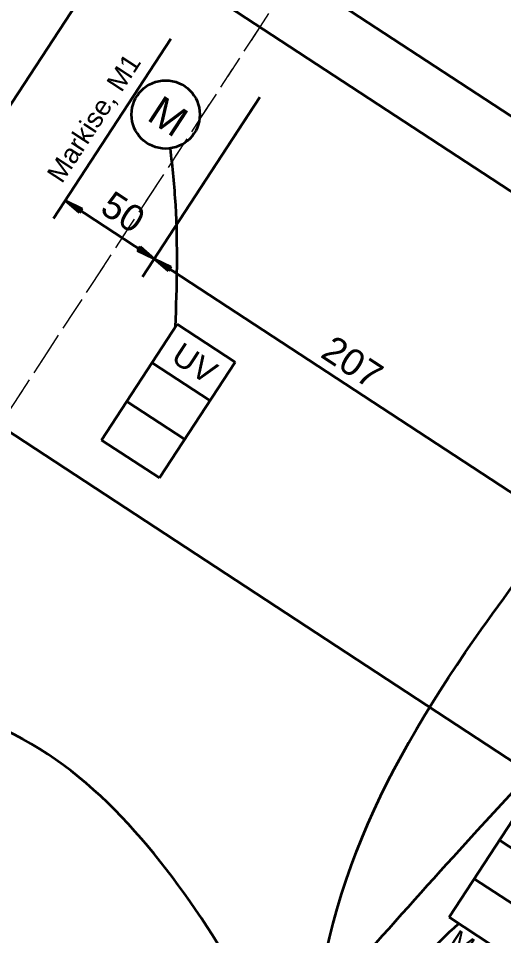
# Model space of a CAD drawing. Header units: metres. Extents: x 2696276 to 2696381, y 1245119 to 1245220.
# Drawn here: x 2696292.234 to 2696294.509, y 1245179.247 to 1245183.543 of the extents above; entities that cross this region are included whole.
import ezdxf
from ezdxf.lldxf.tags import DXFTag

# ---------------------------------------------------------------- set-up
doc = ezdxf.new("R2010")
doc.units = ezdxf.units.M
doc.linetypes.add('000_hbf_Strichpunkt 3_1_1mm Achsen', pattern=[0.25, 0.15, -0.05, 0, -0.05])
for name, color, linetype, lineweight, true_color in [('011_232.51_Lichtinstallationen allgemein_Deckenltg', 150, 'Continuous', 35, 0x0080ff), ('014_232.62_Storeninstallationen', 1, 'Continuous', 35, 0xff0000), ('014_232.62_Storeninstallationen_Deckenltg', 1, 'Continuous', 35, 0xff0000), ('035_236.3__UKV-Installationen_Bodenltg', 24, 'STRICHLINIE', 35, 0x993300), ('0_232.51_Lichtinstallationen allgemein_Deckenltg', 150, 'Continuous', 35, 0x0080ff)]:
    doc.layers.add(name, color=color, linetype=linetype, lineweight=lineweight, true_color=true_color)
doc.layers.add('1_M01_Achsen.V', color=7, linetype='Continuous')
doc.layers.add('X_Mass', color=7, linetype='Continuous', lineweight=35)
doc.layers.add('X_Mass_Sperrzonen', color=7, linetype='Continuous', lineweight=35)
doc.styles.get("Standard").update_dxf_attribs({"font": 'arial.ttf'})
tags = doc.linetypes.add('STRICHLINIE', pattern=[19.05, 12.7, -6.35]).pattern_tags.tags
tags[6:7] = [DXFTag(74, 4), DXFTag(75, 0), DXFTag(340, '0'), DXFTag(46, 0.0), DXFTag(50, 0.0), DXFTag(44, 0.0), DXFTag(45, 0.0)]
tags[4:5] = [DXFTag(74, 4), DXFTag(75, 0), DXFTag(340, '0'), DXFTag(46, 0.0), DXFTag(50, 0.0), DXFTag(44, 0.0), DXFTag(45, 0.0)]

# ---------------------------------------------------------------- blocks, each defined once
blk = doc.blocks.new('0_232.51_Lichtinstallationen allgemein_Deckenltg-A0S2JCCA73', base_point=(-795.14, 404.21))
at = {"color": 0, "linetype": 'ByBlock', "lineweight": -2, "ltscale": 0.35}
blk.add_open_spline([(-380.11, 410.66), (-382.74, 409.57), (-418.36, 396.33), (-487.9, 419.92), (-539.58, 485.53), (-627.11, 529.07), (-717.37, 550.05), (-791.15, 511.03), (-793.79, 481.66), (-795.11, 466.96)], degree=3, knots=[0, 0, 0, 0, 8.549955, 113.657872, 184.075563, 258.977068, 402.557771, 444.033903, 485.597906, 485.597906, 485.597906, 485.597906], dxfattribs=at)
blk = doc.blocks.new('0_232.51_Lichtinstallationen allgemein_Deckenltg-A0S2JCFW73', base_point=(-563.15, 410.64))
at = {"color": 0, "linetype": 'ByBlock', "lineweight": -2, "ltscale": 0.35}
blk.add_open_spline([(-380.11, 412.93), (-385.89, 411.77), (-432.7, 404.84), (-548.84, 487.43), (-571.25, 659.84), (-555.96, 782.25), (-556.1, 832.63), (-556.11, 835.96)], degree=3, knots=[0, 0, 0, 0, 17.698165, 140.470421, 362.985109, 504.076043, 514.076043, 514.076043, 514.076043, 514.076043], dxfattribs=at)
blk = doc.blocks.new('Gruppenzuleitung-A0S2JCM873', base_point=(-501.61, 577.16))
at = {"color": 0, "linetype": 'ByBlock', "lineweight": -2, "ltscale": 0.35}
for p, q in [((-501.61, 577.16), (-501.61, 641.96)), ((-501.61, 641.96), (-469.27, 641.96)), ((-469.27, 641.96), (-469.27, 577.16)), ((-469.27, 620.36), (-501.61, 620.36)), ((-469.27, 598.76), (-501.61, 598.76)), ((-469.27, 577.16), (-501.61, 577.16))]:
    blk.add_line(p, q, dxfattribs=at)
at = {"color": 0, "linetype": 'ByBlock', "lineweight": -2, "ltscale": 0.35, "insert": (-495.28, 636.56), "char_height": 10.8, "attachment_point": 1}
blk.add_mtext('{\\fArial;UV}', dxfattribs=at)
blk = doc.blocks.new('Maß-A0S2JCNG73', base_point=(-908.04, 121.96))
at = {"color": 0, "linetype": 'ByBlock', "lineweight": -2, "ltscale": 0.35}
for p, q in [((-882, 1405.75), (-882, 121.96)), ((-892, 906.99), (-410.61, 906.99)), ((-892, 877.46), (-410.61, 877.46)), ((-892, 654.55), (-459.53, 654.55))]:
    blk.add_line(p, q, dxfattribs=at)
blk = doc.blocks.new('Gruppenzuleitung-A0S2JCO073', base_point=(-760.25, 675.02))
at = {"color": 0, "linetype": 'ByBlock', "lineweight": -2, "ltscale": 0.35}
for p, q in [((-760.25, 675.02), (-760.25, 739.82)), ((-760.25, 739.82), (-727.91, 739.82)), ((-727.91, 739.82), (-727.91, 675.02)), ((-727.91, 718.22), (-760.25, 718.22)), ((-727.91, 696.62), (-760.25, 696.62)), ((-727.91, 675.02), (-760.25, 675.02))]:
    blk.add_line(p, q, dxfattribs=at)
at = {"color": 0, "linetype": 'ByBlock', "lineweight": -2, "ltscale": 0.35, "insert": (-753.92, 734.42), "char_height": 10.8, "attachment_point": 1}
blk.add_mtext('{\\fArial;UV}', dxfattribs=at)
blk = doc.blocks.new('0_232.51_Lichtinstallationen allgemein_Deckenltg-A0S2JCRG73', base_point=(-360.11, 388.77))
at = {"color": 0, "linetype": 'ByBlock', "lineweight": -2, "ltscale": 0.35}
blk.add_open_spline([(-171.11, 745.71), (-172.67, 740.28), (-176.92, 725.47), (-209.48, 734.5), (-248.19, 705.9), (-245.84, 606.77), (-236, 486.34), (-315.1, 407.16), (-354.53, 390.83), (-360.11, 388.77)], degree=3, knots=[0, 0, 0, 0, 15.088167, 41.125489, 79.025937, 143.526969, 317.601512, 427.988221, 445.827066, 445.827066, 445.827066, 445.827066], dxfattribs=at)
blk = doc.blocks.new('0_232.51_Lichtinstallationen allgemein_Deckenltg-A0S2JD4M73', base_point=(-502.43, 414.93))
at = {"color": 0, "linetype": 'ByBlock', "lineweight": -2, "ltscale": 0.35}
blk.add_open_spline([(-380.11, 414.94), (-384.9, 415.03), (-429.99, 415.9), (-508.1, 469.74), (-504.15, 547.72), (-496.18, 577.16)], degree=3, knots=[0, 0, 0, 0, 14.425841, 135.557511, 227.049144, 227.049144, 227.049144, 227.049144], dxfattribs=at)
blk = doc.blocks.new('Maß-A0S2JD4Y73', base_point=(-835.94, 749.5))
at = {"color": 7, "linetype": 'ByBlock', "lineweight": -2, "ltscale": 0.35, "true_color": 0xffffff}
for p, q in [((-835.94, 749.5), (-835.94, 849.96)), ((-786.11, 749.5), (-786.11, 843.96)), ((-835.94, 759.5), (-827.26, 760.64)), ((-827.26, 760.64), (-827.26, 758.36)), ((-794.78, 758.36), (-794.78, 760.64)), ((-794.78, 760.64), (-786.11, 759.5)), ((-786.11, 759.5), (-835.94, 759.5)), ((-827.26, 758.36), (-835.94, 759.5)), ((-786.11, 759.5), (-794.78, 758.36))]:
    blk.add_line(p, q, dxfattribs=at)
for points in [[(-835.94, 759.5), (-827.26, 760.64), (-827.26, 758.36)], [(-786.11, 759.5), (-794.78, 758.36), (-794.78, 760.64)]]:
    blk.add_solid(points, dxfattribs=at)
at = {"color": 7, "linetype": 'ByBlock', "lineweight": -2, "ltscale": 0.35, "true_color": 0xffffff, "insert": (-819.96, 776.17), "char_height": 12.5, "attachment_point": 1}
blk.add_mtext('{\\fArial;50}', dxfattribs=at)
blk = doc.blocks.new('Motor allgemein-A0S2JD7O73', base_point=(-834.61, 803.01))
at = {"color": 0, "lineweight": -2}
blk.add_circle((-818.61, 819.01), 16, dxfattribs=at)
at = {"color": 0, "lineweight": -2, "insert": (-825.31, 826.01), "char_height": 14, "attachment_point": 1}
blk.add_mtext('{\\fArial;M}', dxfattribs=at)
blk = doc.blocks.new('0_232.51_Lichtinstallationen allgemein_Deckenltg-A0S2JDAE73', base_point=(-466.94, 417.55))
at = {"color": 0, "linetype": 'ByBlock', "lineweight": -2, "ltscale": 0.35}
blk.add_open_spline([(-380.11, 417.55), (-391.16, 421.08), (-420.74, 430.51), (-475.88, 469.38), (-459.6, 559.04), (-458.82, 616.99), (-454.24, 648.42)], degree=3, knots=[0, 0, 0, 0, 35.181621, 94.173769, 180.52459, 275.831615, 275.831615, 275.831615, 275.831615], dxfattribs=at)
blk = doc.blocks.new('0_232.51_Lichtinstallationen allgemein_Bodenltg-A0S2JDBY73', base_point=(-786.11, 901.52))
at = {"color": 0, "linetype": 'ByBlock', "lineweight": -2, "ltscale": 0.35}
blk.add_open_spline([(-410.61, 903.84), (-430.6, 899.04), (-488.87, 908.22), (-593.7, 954.29), (-710.12, 1006.29), (-772.21, 1097.24), (-782.01, 1142.84), (-786.11, 1161.9)], degree=3, knots=[0, 0, 0, 0, 61.70398, 168.79163, 348.471898, 429.547237, 487.722265, 487.722265, 487.722265, 487.722265], dxfattribs=at)
blk = doc.blocks.new('0_236.3_UKV-Installationen_Bodenltg-A0S2JDJU73', base_point=(-536.11, 457.96))
at = {"color": 0, "lineweight": -2}
blk.add_open_spline([(-536.11, 457.96), (-529.56, 506.36), (-510.72, 645.61), (-465.83, 859.5), (-523.97, 1128.45), (-398.94, 1186.55), (-361.61, 1203.89)], degree=3, knots=[0, 0, 0, 0, 145.540827, 418.737658, 689.392775, 804.624734, 804.624734, 804.624734, 804.624734], dxfattribs=at)
blk = doc.blocks.new('Maß-A0S2JDQO73', base_point=(-786.11, 660.73))
at = {"color": 0, "linetype": 'ByBlock', "lineweight": -2, "ltscale": 0.35}
for p, q in [((-786.11, 749.5), (-786.11, 849.96)), ((-786.11, 759.5), (-777.43, 760.64)), ((-777.43, 760.64), (-777.43, 758.36)), ((-777.43, 758.36), (-786.11, 759.5)), ((-786.11, 759.5), (-258.11, 759.5))]:
    blk.add_line(p, q, dxfattribs=at)
blk.add_solid([(-786.11, 759.5), (-777.43, 760.64), (-777.43, 758.36)], dxfattribs=at)
at = {"color": 0, "linetype": 'ByBlock', "lineweight": -2, "ltscale": 0.35, "insert": (-696.4, 776.17), "char_height": 12.5, "attachment_point": 1}
blk.add_mtext('{\\fArial;207}', dxfattribs=at)
blk = doc.blocks.new('Maß-A0S2JDUY73', base_point=(-835.94, 749.5))
at = {"color": 7, "linetype": 'ByBlock', "lineweight": -2, "ltscale": 0.35, "true_color": 0xffffff}
for p, q in [((-835.94, 749.5), (-835.94, 849.96)), ((-786.11, 749.5), (-786.11, 843.96)), ((-835.94, 759.5), (-827.26, 760.64)), ((-827.26, 760.64), (-827.26, 758.36)), ((-794.78, 758.36), (-794.78, 760.64)), ((-794.78, 760.64), (-786.11, 759.5)), ((-786.11, 759.5), (-835.94, 759.5)), ((-827.26, 758.36), (-835.94, 759.5)), ((-786.11, 759.5), (-794.78, 758.36))]:
    blk.add_line(p, q, dxfattribs=at)
for points in [[(-835.94, 759.5), (-827.26, 760.64), (-827.26, 758.36)], [(-786.11, 759.5), (-794.78, 758.36), (-794.78, 760.64)]]:
    blk.add_solid(points, dxfattribs=at)
at = {"color": 7, "linetype": 'ByBlock', "lineweight": -2, "ltscale": 0.35, "true_color": 0xffffff, "insert": (-819.96, 776.17), "char_height": 12.5, "attachment_point": 1}
blk.add_mtext('{\\fArial;50}', dxfattribs=at)
blk = doc.blocks.new('0_232.62_Storeninstallationen_Deckenltg-A0S2JDY873', base_point=(-808.06, 738.37))
at = {"color": 0, "linetype": 'ByBlock', "lineweight": -2, "ltscale": 0.35}
blk.add_open_spline([(-760.25, 738.37), (-770.19, 754.61), (-784.78, 778.44), (-802.35, 800.16), (-808.06, 806.97)], degree=3, knots=[0, 0, 0, 0, 57.033837, 83.695484, 83.695484, 83.695484, 83.695484], dxfattribs=at)
blk = doc.blocks.new('0_232.51_Lichtinstallationen allgemein_Bodenltg-A0S2JDZQ73', base_point=(-786.11, 845.96))
at = {"color": 0, "linetype": 'ByBlock', "lineweight": -2, "ltscale": 0.35}
blk.add_open_spline([(-516.11, 845.96), (-515.8, 852.79), (-512.85, 917.82), (-669.97, 957.56), (-776.99, 1056.11), (-784.14, 1139.04), (-786.11, 1161.9)], degree=3, knots=[0, 0, 0, 0, 20, 190.411694, 367.686012, 435.13941, 435.13941, 435.13941, 435.13941], dxfattribs=at)
blk = doc.blocks.new('A$C4181af03')
at = {"layer": '1_M01_Achsen.V', "color": 7, "linetype": '000_hbf_Strichpunkt 3_1_1mm Achsen', "lineweight": 13}
for p, q in [((-8.0411, 18.2388), (-8.0411, -15.5395)), ((-8.0411, 17.8496), (-8.0411, -15.1504))]:
    blk.add_line(p, q, dxfattribs=at)
blk = doc.blocks.new('A$Ccc2696ef')
blk.add_blockref('A$C4181af03', (0, 0))

msp = doc.modelspace()

# ---------------------------------------------------------------- block references
at = {"rotation": 326.8000002754653}
msp.add_blockref('A$Ccc2696ef', (2696295.2894, 1245171.7568), dxfattribs=at)
at = {"layer": '011_232.51_Lichtinstallationen allgemein_Deckenltg', "ltscale": 0.35, "xscale": 0.01, "yscale": 0.01, "zscale": 0.01, "rotation": 326.8000002754653}
for name, p in [('0_232.51_Lichtinstallationen allgemein_Bodenltg-A0S2JDZQ73', (2696293.3437, 1245183.14)), ('0_232.51_Lichtinstallationen allgemein_Bodenltg-A0S2JDBY73', (2696293.6479, 1245183.6049)), ('0_232.51_Lichtinstallationen allgemein_Deckenltg-A0S2JCFW73', (2696292.8256, 1245178.2765)), ('0_232.51_Lichtinstallationen allgemein_Deckenltg-A0S2JCCA73', (2696290.8493, 1245179.493)), ('0_232.51_Lichtinstallationen allgemein_Deckenltg-A0S2JCRG73', (2696294.4049, 1245176.9817)), ('0_232.51_Lichtinstallationen allgemein_Deckenltg-A0S2JDAE73', (2696293.6685, 1245177.8076)), ('0_232.51_Lichtinstallationen allgemein_Deckenltg-A0S2JD4M73', (2696293.3572, 1245177.9799))]:
    msp.add_blockref(name, p, dxfattribs=at)
at = {"layer": '014_232.62_Storeninstallationen', "linetype": 'Continuous', "ltscale": 0.35, "xscale": 0.01, "yscale": 0.01, "zscale": 0.01, "rotation": 326.8000002754653}
msp.add_blockref('Motor allgemein-A0S2JD7O73', (2696292.7027, 1245183.0461), dxfattribs=at)
at = {"layer": '014_232.62_Storeninstallationen_Deckenltg', "ltscale": 0.35, "xscale": 0.01, "yscale": 0.01, "zscale": 0.01, "rotation": 326.8000002754653}
for name, p in [('0_232.62_Storeninstallationen_Deckenltg-A0S2JDY873', (2696292.5709, 1245182.3599)), ('Gruppenzuleitung-A0S2JCO073', (2696292.624, 1245181.568))]:
    msp.add_blockref(name, p, dxfattribs=at)
at = {"layer": '035_236.3__UKV-Installationen_Bodenltg', "linetype": 'STRICHLINIE', "ltscale": 0.35, "xscale": 0.01, "yscale": 0.01, "zscale": 0.01, "rotation": 326.8000002754653}
msp.add_blockref('0_236.3_UKV-Installationen_Bodenltg-A0S2JDJU73', (2696293.3111, 1245178.5244), dxfattribs=at)
at = {"layer": '0_232.51_Lichtinstallationen allgemein_Deckenltg', "ltscale": 0.35, "xscale": 0.01, "yscale": 0.01, "zscale": 0.01, "rotation": 326.8000002754653}
msp.add_blockref('Gruppenzuleitung-A0S2JCM873', (2696294.2524, 1245179.3329), dxfattribs=at)
at = {"layer": 'X_Mass', "ltscale": 0.35, "xscale": 0.01, "yscale": 0.01, "zscale": 0.01, "rotation": 326.8000002754653}
for name, p in [('Maß-A0S2JCNG73', (2696288.3591, 1245177.7495)), ('Maß-A0S2JDQO73', (2696292.3295, 1245181.59))]:
    msp.add_blockref(name, p, dxfattribs=at)
at = {"layer": 'X_Mass_Sperrzonen', "color": 0, "ltscale": 0.35, "xscale": 0.01, "yscale": 0.01, "zscale": 0.01, "rotation": 326.8000002754653}
for name in ['Maß-A0S2JD4Y73', 'Maß-A0S2JDUY73']:
    msp.add_blockref(name, (2696292.3986, 1245182.6057), dxfattribs=at)

# ---------------------------------------------------------------- texts
at = {"layer": '011_232.51_Lichtinstallationen allgemein_Deckenltg', "ltscale": 0.35, "insert": (2696294.3978, 1245179.2121), "char_height": 0.09, "attachment_point": 2, "rotation": 326.8004, "line_spacing_factor": 1.002}
msp.add_mtext('{\\fArial;M25}', dxfattribs=at)
at = {"layer": '014_232.62_Storeninstallationen', "linetype": 'Continuous', "ltscale": 0.35, "insert": (2696292.5497, 1245183.1008), "char_height": 0.09, "attachment_point": 2, "rotation": 56.8, "line_spacing_factor": 1.002}
msp.add_mtext('{\\fArial;Markise, M1}', dxfattribs=at)

doc.saveas('drawing.dxf')
